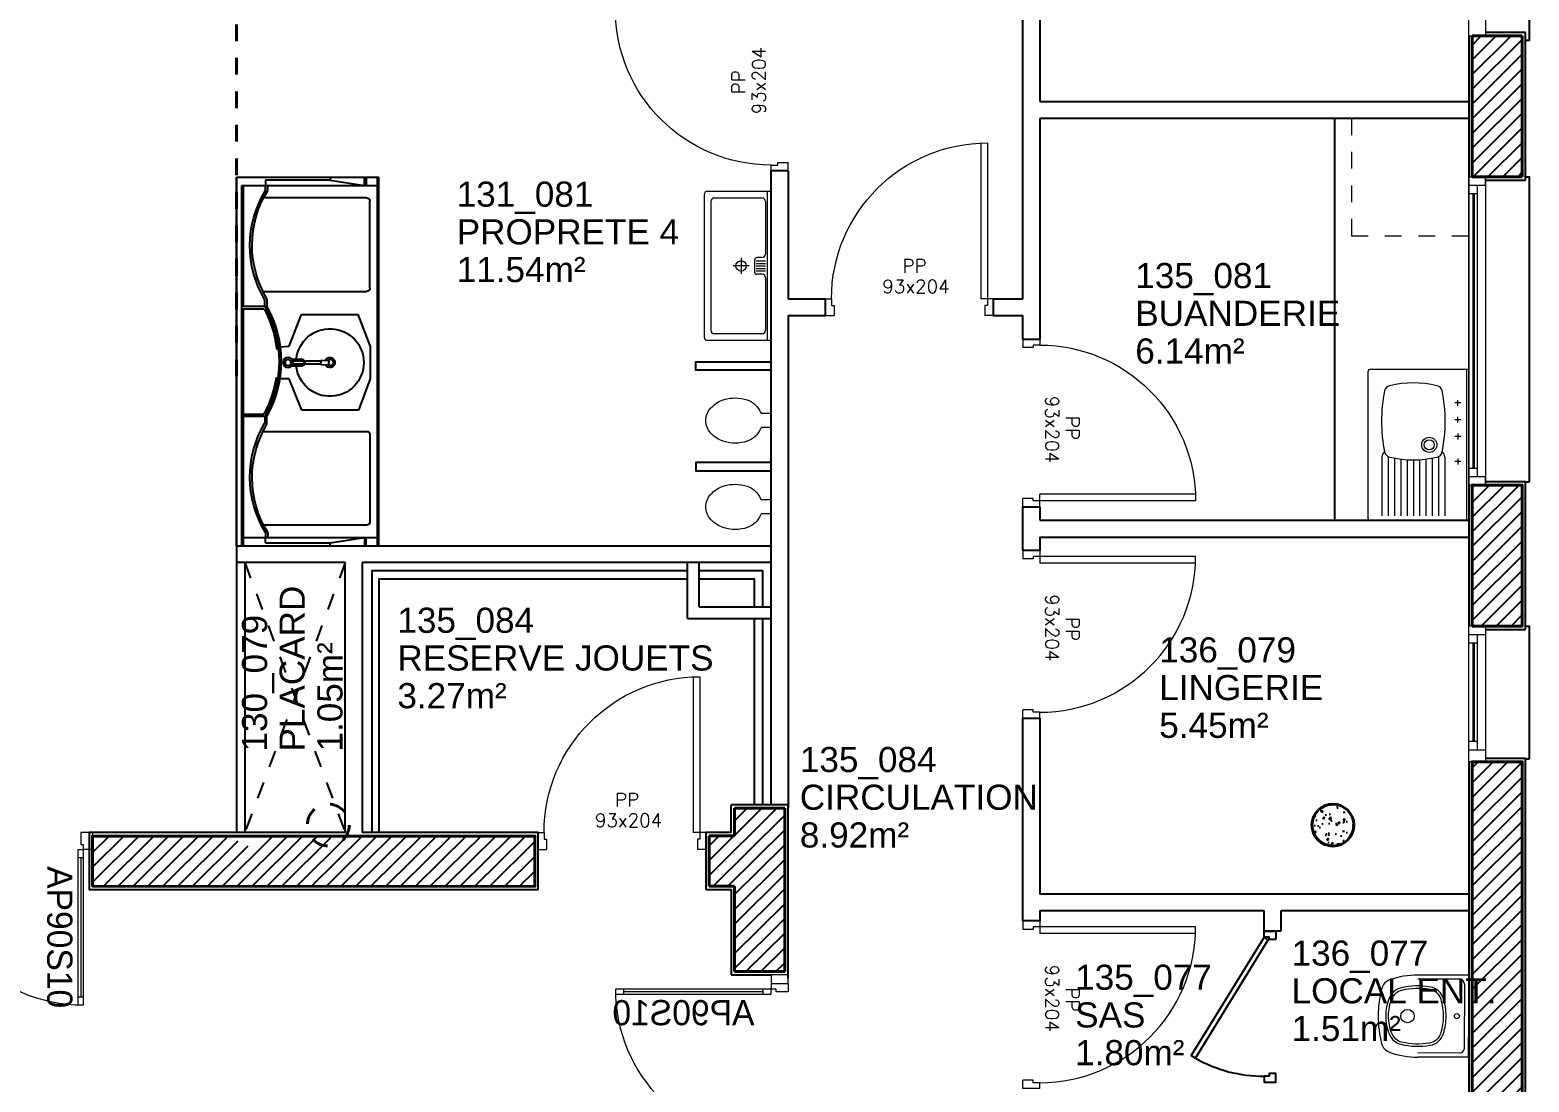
# Model space of a CAD drawing. Header units: millimetres. Extents: x -11 to 211, y -5 to 120.
# Drawn here: x 128.77 to 137.71, y 76.82 to 83.1 of the extents above; entities that cross this region are included whole.
import ezdxf
from ezdxf.enums import TextEntityAlignment as Align

# ---------------------------------------------------------------- set-up
doc = ezdxf.new("R2010")
doc.units = ezdxf.units.MM
doc.header["$LTSCALE"] = 0.1
doc.header["$MEASUREMENT"] = 0
for name, pattern in [('AUDIT_D_061107141953-0', [4.7625, 3.175, -1.5875]), ('CACHÉ', [0.25, 0.125, -0.125]), ('CONTINU', [0]), ('HIDDEN', [0.375, 0.25, -0.125])]:
    doc.linetypes.add(name, pattern=pattern)
doc.layers.get('0').update_dxf_attribs({"linetype": 'CONTINUOUS'})
for name, color, linetype in [('A-FINITION-C', 7, 'CONTINUOUS'), ('A_AGENC', 204, 'CONTINUOUS'), ('A_ATTR_PORTE', 7, 'CONTINUOUS'), ('A_EQMP', 142, 'CONTINUOUS'), ('A_EQPM', 8, 'CONTINUOUS'), ('A_Etiqu_Local', 8, 'CONTINUOUS'), ('A_HACH_STRUC', 7, 'CONTINUOUS'), ('A_MUR_CLOIS', 7, 'CONTINU'), ('A_MURS_ALÈG', 7, 'CONTINU')]:
    doc.layers.add(name, color=color, linetype=linetype)
for name, color, linetype, lineweight in [('A_CHASS', 4, 'CONTINU', 0), ('A_MURS_STRU', 7, 'CONTINU', 40), ('A_PORTE', 8, 'CONTINU', 0), ('A_SANI', 5, 'CONTINU', 0)]:
    doc.layers.add(name, color=color, linetype=linetype, lineweight=lineweight)
doc.styles.add('Attribut', font='arial.ttf')
doc.styles.add('ROMANS8', font='romans8', dxfattribs={"height": 10})

# ---------------------------------------------------------------- blocks, each defined once
blk = doc.blocks.new('AP90S10')
for p, q in [((-0.035, 0.93), (-0.065, 0.93)), ((-0.065, 0.93), (-0.065, 0)), ((-0.035, 0), (-0.035, 0.93)), ((-1, 0), (-0.965, 0)), ((-1, 0), (-1, -0.1)), ((-0.965, -0.03), (-0.965, 0)), ((-0.065, 0), (-0.035, 0)), ((-0.035, -0.03), (-0.035, 0)), ((0, 0), (-0.035, 0)), ((0, 0), (0, -0.1)), ((-0.95, -0.03), (-0.965, -0.03)), ((-0.95, -0.1), (-0.95, -0.03)), ((-0.05, -0.03), (-0.035, -0.03)), ((-0.05, -0.1), (-0.05, -0.03)), ((-1, -0.1), (-0.95, -0.1)), ((0, -0.1), (-0.05, -0.1))]:
    blk.add_line(p, q)
blk.add_arc((-0.035, 0), 0.93, 90, 180)
blk = doc.blocks.new('APV100G')
blk.add_line((5, 15), (5, 98))
for points in [[(3.5, 103), (6.5, 103), (6.5, 98), (3.5, 98)], [(3.5, 15), (6.5, 15), (6.5, 10), (3.5, 10)]]:
    blk.add_lwpolyline(points, close=True)
ref = blk.add_blockref('AP90S10', (0, 10), dxfattribs=dict(xscale=-100, yscale=100, zscale=100, rotation=5.395683899678261e-11))
ref.add_attrib('CODE', 'AP90S10', (25, 20), dxfattribs={"layer": 'A_ATTR_PORTE', "height": 15, "rotation": 90, "flags": 4})
blk = doc.blocks.new('WC_CRECH')
at = {"linetype": 'ByBlock'}
for p, q in [((3.95, 0), (-3.95, 0)), ((-4.25, -0.3), (-4.25, -5.92)), ((4.25, -0.3), (4.25, -5.92))]:
    blk.add_line(p, q, dxfattribs=at)
for centre, radius, start, end in [((-3.95, -0.3), 0.3, 90, 180), ((3.95, -0.3), 0.3, 0, 90), ((0, -18.46), 13, 112.0776, 161.32828), ((-5.45, -5.02), 1.5, 292.0776, 323.1301), ((5.45, -5.02), 1.5, 216.8699, 247.9224), ((0, -18.46), 13, 18.67172, 67.9224), ((9, -21.5), 22.5, 161.32828, 180), ((-9, -21.5), 22.5, 0, 18.67172), ((9, -21.5), 22.5, 180, 196.88591), ((-9, -21.5), 22.5, 343.11409, 0), ((4.69, -22.81), 18, 196.88591, 227.88863), ((-4.69, -22.81), 18, 312.11137, 343.11409), ((0, -28), 11, 227.88863, 270), ((0, -28), 11, 270, 312.11137)]:
    blk.add_arc(centre, radius, start, end, dxfattribs=at)
blk = doc.blocks.new('0NSA_Auge001')
for p, q in [((0, 0), (0, -0.38)), ((0, 0), (0.89, 0)), ((0.89, 0), (0.89, -0.38)), ((0, -0.025), (0.89, -0.025)), ((0.04, -0.055), (0.04, -0.34)), ((0.06, -0.035), (0.375, -0.035)), ((0.395, -0.055), (0.395, -0.085)), ((0.415, -0.09), (0.415, -0.035)), ((0.43, -0.09), (0.43, -0.035)), ((0.445, -0.09), (0.445, -0.035)), ((0.46, -0.09), (0.46, -0.035)), ((0.475, -0.09), (0.475, -0.035)), ((0.495, -0.055), (0.495, -0.085)), ((0.515, -0.035), (0.83, -0.035)), ((0.85, -0.055), (0.85, -0.34)), ((0.41, -0.1), (0.48, -0.1)), ((0.445, -0.132), (0.445, -0.228)), ((0.397, -0.18), (0.493, -0.18)), ((0.02, -0.4), (0.87, -0.4)), ((0.06, -0.36), (0.83, -0.36))]:
    blk.add_line(p, q)
blk.add_circle((0.445, -0.18), 0.031)
for centre, radius, start, end in [((0.06, -0.055), 0.02, 90, 180), ((0.375, -0.055), 0.02, 0, 90), ((0.41, -0.085), 0.015, 180, 270), ((0.48, -0.085), 0.015, 270, 0), ((0.515, -0.055), 0.02, 90, 180), ((0.83, -0.055), 0.02, 0, 90), ((0.06, -0.34), 0.02, 180, 270), ((0.83, -0.34), 0.02, 270, 0), ((0.02, -0.38), 0.02, 180, 270), ((0.87, -0.38), 0.02, 270, 0)]:
    blk.add_arc(centre, radius, start, end)
blk = doc.blocks.new('Evp3460p')
for p, q in [((45, 0), (-45, 0)), ((-45, 0), (-45, -59)), ((45, 0), (45, -59)), ((45, -1), (-45, -1)), ((7.4, -14.25), (42.4, -14.25)), ((7, -18), (42.4, -18)), ((7.94, -21.75), (42.4, -21.75)), ((8.53, -25.5), (42.4, -25.5)), ((8.88, -29.25), (42.4, -29.25)), ((9, -33), (42.4, -33)), ((9, -33), (42.4, -33)), ((7.94, -44.25), (42.4, -44.25)), ((8.53, -40.5), (42.4, -40.5)), ((8.88, -36.75), (42.4, -36.75)), ((7, -48), (42.4, -48)), ((7.4, -51.75), (42.4, -51.75)), ((44, -60), (-44, -60))]:
    blk.add_line(p, q)
at = {"color": 7}
for p, q in [((-23.25, -6.5), (-26.75, -6.5)), ((-25, -4.75), (-25, -8.25)), ((-13.25, -6.5), (-16.75, -6.5)), ((-15, -4.75), (-15, -8.25)), ((-6.75, -6.5), (-3.25, -6.5)), ((-5, -4.75), (-5, -8.25)), ((8.25, -6.5), (11.75, -6.5)), ((10, -4.75), (10, -8.25))]:
    blk.add_line(p, q, dxfattribs=at)
for radius in [4.5, 3]:
    blk.add_circle((0, -23.5), radius)
for centre, radius, start, end in [((-31.42, -19.78), 4, 101.68507, 166.34763), ((-14, -104), 90, 78.31493, 101.68507), ((7.33, -18.55), 4.3, 89.07638, 140.60215), ((3.42, -19.78), 4, 13.65237, 78.31493), ((23, -33), 60, 166.34763, 193.65237), ((-51, -33), 60, 346.34763, 13.65237), ((-31.42, -46.22), 4, 193.65237, 258.31493), ((-14, 38), 90, 258.31493, 281.68507), ((7.33, -47.45), 4.3, 219.39785, 270.92362), ((3.42, -46.22), 4, 281.68507, 346.34763), ((-44, -59), 1, 180, 270), ((44, -59), 1, 270, 0)]:
    blk.add_arc(centre, radius, start, end)
blk = doc.blocks.new('COP9830P')
for p, q in [((-24.5, 0), (0, 0)), ((-24.5, 0), (-24.5, -30.28)), ((24.5, 0), (0, 0)), ((24.5, 0), (24.5, -30.28)), ((-22, -5.5), (-22, -30.28)), ((-19, -2.5), (0, -2.5)), ((19, -2.5), (0, -2.5)), ((22, -5.5), (22, -30.28))]:
    blk.add_line(p, q)
for centre, radius in [((0, -7), 1.5), ((0, -36.5), 4)]:
    blk.add_circle(centre, radius)
for centre, radius, start, end in [((-19, -5.5), 3, 90, 180), ((19, -5.5), 3, 0, 90), ((-7.52, -24.61), 10, 106.80424, 170.25547), ((-7.52, -24.61), 8.5, 106.80424, 170.25547), ((0, -49.5), 36, 90, 106.80424), ((0, -49.5), 34.5, 90, 106.80424), ((0, -49.5), 36, 73.19576, 90), ((0, -49.5), 34.5, 73.19576, 90), ((7.52, -24.61), 8.5, 9.74453, 73.19576), ((7.52, -24.61), 10, 9.74453, 73.19576), ((25.5, -30.28), 43.5, 170.25547, 193.40362), ((25.5, -30.28), 42, 170.25547, 193.40362), ((-25.5, -30.28), 42, 346.59638, 9.74453), ((-25.5, -30.28), 43.5, 346.59638, 9.74453), ((25.5, -30.28), 50, 180, 199.74992), ((-25.5, -30.28), 50, 340.25008, 0), ((-7.09, -38.05), 10, 193.40362, 246.81196), ((-7.09, -38.05), 8.5, 193.40362, 246.81196), ((7.09, -38.05), 8.5, 293.18804, 346.59638), ((7.09, -38.05), 10, 293.18804, 346.59638), ((-14.5, -44.64), 7.5, 199.74992, 255.39381), ((0, 11), 65, 255.39381, 270), ((0, -21.5), 28, 246.81196, 270), ((0, -21.5), 26.5, 246.81196, 270), ((0, -21.5), 26.5, 270, 293.18804), ((0, -21.5), 28, 270, 293.18804), ((0, 11), 65, 270, 284.60619), ((14.5, -44.64), 7.5, 284.60619, 340.25008)]:
    blk.add_arc(centre, radius, start, end)
blk = doc.blocks.new('A_Etiqu_Local')
at = {"style": 'Attribut', "flags": 1}
for tag, p in [('CODE_HOPITAL', (-0.4463, 1.632)), ('CODE_SITE', (-0.4463, 1.407)), ('CODE_BATIMENT', (-0.4463, 1.182)), ('CODE_SECTEUR', (-0.4463, 0.957)), ('CODE_ETAGE', (-0.4463, 0.732)), ('NOM_NORMALISE', (-0.4463, -0.843)), ('SECTEUR_ACTIVITE', (-0.4463, -1.068)), ('SOUS_SECTEUR_ACTIVITE', (-0.4463, -1.293)), ('VOLUME', (-0.4463, -1.518)), ('SERVICE', (-0.4463, -1.743)), ('CODE_UG', (-0.4463, -1.968)), ('CODE_UA', (-0.4463, -2.193)), ('CODE_POLE', (-0.4463, -2.418)), ('OCCUPANT_EXTERNE', (-0.4463, -2.643)), ('DISPONIBILITE', (-0.4463, -2.868)), ('ACCES_HANDICAPES', (-0.4463, -3.093)), ('NATURE_SOL', (-0.4463, -3.318)), ('RISQUE_LABORATOIRE', (-0.4463, -3.543)), ('AMIANTE', (-0.4463, -3.768))]:
    blk.add_attdef(tag, p, '', height=0.15, dxfattribs=at)
at = {"layer": 'A_Etiqu_Local', "style": 'Attribut'}
for tag, p in [('CODE_PIECE', (-0.4463, 0.282)), ('NOM_USAGE', (-0.4463, 0.057)), ('SURFACE', (-0.4463, -0.168))]:
    blk.add_attdef(tag, p, '', height=0.15, dxfattribs=at)
blk = doc.blocks.new('BATI-10')
for p, q in [((0, 0.1), (0, 0)), ((0, 0.1), (0.035, 0.1)), ((0.035, 0.1), (0.035, 0.06)), ((0, 0), (0.05, 0)), ((0.035, 0.06), (0.05, 0.06)), ((0.05, 0.06), (0.05, 0))]:
    blk.add_line(p, q)
blk = doc.blocks.new('P90-bt10')
for p, q in [((0.035, 1.03), (0.035, 0.1)), ((0.075, 1.0291), (0.075, 0.1)), ((0.035, 0.1), (0.075, 0.1))]:
    blk.add_line(p, q)
blk.add_arc((0.035, 0.1), 0.93, 0, 90)
blk.add_blockref('BATI-10', (0, 0))
at = {"xscale": -1}
blk.add_blockref('BATI-10', (1, 0), dxfattribs=at)
at = {"style": 'ROMANS8'}
for tag, p in [('DEF', (0.4697, 0.2559)), ('DIM', (0.4612, 0.1335))]:
    blk.add_attdef(tag, text='', height=0.08, dxfattribs=at).set_placement(p, align=Align.CENTER)
blk = doc.blocks.new('CHAVONNET 2510 PLAN')
for p, q in [((9.13, 0.9), (2.86, 0.9)), ((19.48, 0.9), (9.82, 0.9)), ((9.13, -0.9), (2.86, -0.9)), ((19.48, -0.9), (9.82, -0.9))]:
    blk.add_line(p, q)
for points in [[(2.24, 2), (8.4, 2)], [(2.65, 1.4), (8.34, 1.4)], [(19.48, 0.9), (19.48, 0)], [(19.48, -0.9), (19.48, 0)], [(19.7, 1.2), (23.79, 1.44)], [(24.24, 0.9), (24.24, 0)], [(24.24, -0.9), (24.24, 0)], [(2.24, -2), (8.4, -2)], [(2.65, -1.4), (8.34, -1.4)], [(19.7, -1.2), (23.79, -1.44)]]:
    blk.add_lwpolyline(points)
for radius in [3, 1.8]:
    blk.add_circle((0, 0), radius)
for centre, radius, start, end in [((8.06, 0.09), 1.34, 357.37863, 79.88071), ((8.06, 0.09), 1.94, 357.37863, 79.88071), ((8.06, -0.09), 1.94, 280.11929, 2.62137), ((19.68, 0.98), 0.217, 85.04122, 202.72208), ((23.79, 0.98), 0.456, 349.88166, 90.58321), ((8.06, -0.09), 1.34, 280.11929, 2.62137), ((19.68, -0.98), 0.217, 157.27792, 274.95878), ((23.79, -0.98), 0.456, 269.41679, 10.11834)]:
    blk.add_arc(centre, radius, start, end)
blk = doc.blocks.new('loxox 220 lavabo')
for p, q in [((0, -0.06), (220, -0.06)), ((220, -0.06), (0, -0.06)), ((0, -0.06), (0, -85.08)), ((1.71, -0.06), (1.71, -0.06)), ((1.71, -0.06), (1.71, -0.06)), ((1.71, -0.06), (1.71, -0.06)), ((1.71, -0.06), (24.99, -0.06)), ((220, -3.29), (5, -3.29)), ((5, -3.29), (5, -85.08)), ((5, -4.18), (77.18, -4.18)), ((77.18, -17.09), (77.18, -3.39)), ((78.55, -3.29), (78.55, -16.53)), ((78.55, -4.21), (220, -4.21)), ((141.45, -3.29), (141.45, -16.4)), ((142.82, -17.09), (142.82, -3.39)), ((218.29, -0.06), (195.01, -0.06)), ((215, -3.29), (215, -85.08)), ((218.29, -0.06), (218.29, -0.06)), ((218.29, -0.06), (218.29, -0.06)), ((218.29, -0.06), (218.29, -0.06)), ((220, -0.06), (220, -85.08)), ((1.71, -17.42), (5, -17.42)), ((1.71, -17.42), (1.71, -55.88)), ((7.97, -17.42), (5, -17.42)), ((12.35, -77.79), (12.35, -16.29)), ((47.06, -10.45), (47.06, -10.45)), ((68.28, -15.95), (68.28, -77.79)), ((77.18, -17.09), (73.32, -17.09)), ((142.82, -17.09), (146.68, -17.09)), ((151.72, -15.95), (151.72, -77.79)), ((172.94, -10.45), (172.94, -10.45)), ((207.65, -77.79), (207.65, -16.29)), ((212.03, -17.42), (215, -17.42)), ((218.29, -17.42), (215, -17.42)), ((218.29, -17.42), (218.29, -55.88)), ((7.97, -18.76), (5, -18.76)), ((68.48, -19.45), (68.48, -19.45)), ((72.57, -18.29), (77.36, -18.29)), ((101.33, -26.18), (100.96, -31.64)), ((102.3, -24.09), (102.66, -25.18)), ((119.88, -23.83), (119.5, -24.95)), ((120.35, -31.61), (120.35, -25.92)), ((147.43, -18.29), (142.48, -18.29)), ((151.52, -19.45), (151.52, -19.45)), ((212.03, -18.76), (215, -18.76)), ((100.96, -31.64), (82.05, -38.86)), ((139.14, -39.06), (120.35, -31.61)), ((82.05, -38.86), (82.05, -72.47)), ((139.14, -72.86), (139.14, -39.06)), ((0, -56), (1.73, -56)), ((1.73, -56), (5, -76.49)), ((218.27, -56), (215, -76.49)), ((220, -56), (218.27, -56)), ((5, -76.49), (0, -76.49)), ((0, -77.6), (5, -77.6)), ((3.04, -78.35), (3.04, -78.35)), ((66.28, -79.79), (14.35, -79.79)), ((82.05, -72.47), (101.13, -79.9)), ((101.13, -79.9), (120.37, -79.9)), ((120.37, -79.9), (139.14, -72.86)), ((153.72, -79.79), (205.65, -79.79)), ((215, -76.49), (220, -76.49)), ((220, -77.6), (215, -77.6)), ((216.96, -78.35), (216.96, -78.35)), ((220, -84.28), (0, -84.28)), ((220, -85.08), (0, -85.08))]:
    blk.add_line(p, q)
for centre, radius, start, end in [((40.92, -71.2), 63.07, 59.07829, 121.49236), ((179.08, -71.2), 63.07, 58.50764, 120.92171), ((40.66, -71.69), 62.21, 59.1403, 121.69959), ((110, 41.89), 67.5, 240.90578, 299.09422), ((109.82, 41.18), 65.71, 241.58412, 263.4291), ((109.82, 41.18), 65.71, 278.79614, 298.78165), ((179.34, -71.69), 62.21, 58.30041, 120.8597), ((109.92, 40.22), 66.96, 240.90774, 299.09226), ((110.65, -55.91), 20.17, 92.55568, 93.9771), ((110.65, -55.91), 20.17, 86.01611, 87.44032), ((110.65, -55.91), 20.17, 95.68867, 84.30539), ((110.65, -55.91), 3, 116.76429, 63.20475), ((110.65, -55.91), 2, 135.41914, 44.51992), ((14.35, -77.79), 2, 180, 270), ((66.28, -77.79), 2, 270, 0), ((153.72, -77.79), 2, 180, 270), ((205.65, -77.79), 2, 270, 0)]:
    blk.add_arc(centre, radius, start, end)
at = {"rotation": 270}
blk.add_blockref('CHAVONNET 2510 PLAN', (110.65, -30.91), dxfattribs=at)

msp = doc.modelspace()

# ---------------------------------------------------------------- hatches: boundary and pattern name
at = {"layer": 'A_HACH_STRUC'}
h = msp.add_hatch(dxfattribs=at)
h.set_pattern_fill('ANSI31', color=8, scale=0.5, angle=359.76959, style=0)
h.paths.add_polyline_path([(137.5106, 83.0623), (137.3689, 83.0623), (137.3689, 82.2214), (137.5106, 82.2214)])
h.paths.add_polyline_path([(137.6689, 83.0623), (137.5106, 83.0623), (137.5106, 82.2214), (137.6689, 82.2214)])
h = msp.add_hatch(dxfattribs=at)
h.set_pattern_fill('ANSI31', color=8, scale=0.5, angle=359.76959, style=0)
h.paths.add_polyline_path([(137.5106, 80.3814), (137.3689, 80.3814), (137.3689, 79.5405), (137.4489, 79.5405), (137.5106, 79.5405)])
h.paths.add_polyline_path([(137.6689, 80.3814), (137.5106, 80.3814), (137.5106, 79.5405), (137.6689, 79.5405)])
h = msp.add_hatch(dxfattribs=at)
h.set_pattern_fill('ANSI31', color=8, scale=0.5, angle=359.76959, style=0)
h.paths.add_polyline_path([(137.3689, 78.7302), (137.6689, 78.7302), (137.6689, 74.9981), (137.3689, 74.9981)])
h = msp.add_hatch(dxfattribs=at)
h.set_pattern_fill('ANSI31', color=8, scale=0.5, angle=359.76959, style=0)
h.paths.add_polyline_path([(133.1184, 78.3526), (132.9684, 78.3526), (132.9684, 78.2876), (132.818, 78.2876), (132.818, 77.9876), (132.9684, 77.9876), (132.9684, 77.4782), (133.1184, 77.4782)])
h.paths.add_polyline_path([(133.2684, 78.3526), (133.1184, 78.3526), (133.1184, 77.4782), (133.2684, 77.4782)])
h.paths.add_polyline_path([(133.1184, 78.4526), (132.9684, 78.4526), (132.9684, 78.3526), (133.1184, 78.3526)])
h.paths.add_polyline_path([(133.2684, 78.4526), (133.1184, 78.4526), (133.1184, 78.3526), (133.2684, 78.3526)])
h = msp.add_hatch(dxfattribs=at)
h.set_pattern_fill('AR-CONC', color=8, scale=0.017, angle=-0.97415, style=0)
h.set_pattern_definition([(50, (321.90145, 63.67961), (0.12193423, -0.010667863), [0.01275, -0.14025]), (355, (321.90145, 63.67961), (-0.02358773, 0.12787266), [0.0102, -0.1122]), (100.4514, (321.91161, 63.67872), (0.098346595, 0.11720472), [0.01083583, -0.11919416]), (46.1842, (321.90145, 63.71361), (0.18143098, -0.02813823), [0.019125, -0.210375]), (96.6356, (321.91657, 63.71126), (0.15889266, 0.16560004), [0.01625375, -0.17879121]), (351.1842, (321.90145, 63.71361), (0.15889253, 0.16560016), [0.0153, -0.1683]), (21, (321.91845, 63.70511), (0.1014742, -0.06844521), [0.01275, -0.14025]), (326, (321.91845, 63.70511), (0.04136361, 0.12327551), [0.0102, -0.1122]), (71.4514, (321.92691, 63.69941), (0.14283785, 0.054830184), [0.01083583, -0.11919416]), (37.5, (321.90145, 63.67961), (0.002067175, 0.056591955), [0, -0.11084, 0, -0.1139, 0, -0.112625]), (7.5, (321.90145, 63.67961), (0.044721821, 0.067049991), [0, -0.06494, 0, -0.10829, 0, -0.042925]), (327.5, (321.86354, 63.67961), (0.090749814, -0.003834328), [0, -0.0425, 0, -0.1326, 0, -0.17595]), (317.5, (321.84654, 63.67961), (0.09914165, 0.017017847), [0, -0.05525, 0, -0.08806, 0, -0.12495])])
edge = h.paths.add_edge_path()
edge.add_arc((136.5389, 78.3526), 0.125, 0, 360)
h = msp.add_hatch(dxfattribs=at)
h.set_pattern_fill('ANSI31', color=8, scale=0.5, angle=359.76959, style=0)
h.paths.add_polyline_path([(131.7782, 78.2871), (130.1955, 78.2871, -0.558424), (129.9827, 78.2871), (129.1391, 78.287), (129.1391, 78.2075), (129.1391, 77.987), (131.7782, 77.9871)])
h.paths.add_polyline_path([(131.6189, 77.9032), (131.6189, 78.0704), (131.7711, 78.0704), (131.7711, 77.9032)], flags=9)

# ---------------------------------------------------------------- linework, layer by layer
at = {"layer": 'A-FINITION-C', "color": 8}
for p, q in [((137.6889, 83.0823), (137.4489, 83.0823)), ((137.6889, 82.2014), (137.6889, 83.0823)), ((137.3489, 83.0623), (137.3489, 82.2214)), ((137.4489, 82.2014), (137.6889, 82.2014)), ((137.6889, 80.4014), (137.4489, 80.4014)), ((137.6889, 79.5205), (137.6889, 80.4014)), ((137.3489, 80.3814), (137.3489, 79.5405)), ((137.4489, 79.5205), (137.6889, 79.5205)), ((137.3489, 78.7502), (137.3489, 78.7502)), ((137.6889, 78.7502), (137.4489, 78.7502)), ((137.6889, 72.9281), (137.6889, 78.7502)), ((132.9484, 78.3076), (132.9484, 78.4726)), ((133.2884, 78.4726), (132.9484, 78.4726)), ((133.2884, 77.4382), (133.2884, 78.4726)), ((132.9484, 78.3076), (132.798, 78.3076)), ((132.798, 78.3076), (132.798, 77.9676)), ((132.798, 77.9676), (132.9484, 77.9676)), ((132.9484, 77.9676), (132.9484, 77.4582)), ((132.9484, 77.4582), (133.1884, 77.4582))]:
    msp.add_line(p, q, dxfattribs=at)
for points in [[(137.3489, 78.7302), (137.3489, 74.9981)], [(130.6472, 78.3076), (129.1189, 78.3076), (129.1189, 77.9676), (131.798, 77.9676), (131.798, 78.3076), (130.7472, 78.3076)]]:
    msp.add_lwpolyline(points, dxfattribs=at)
at = {"layer": 'A_AGENC', "color": 8}
for points in [[(136.198, 77.6693), (136.158, 77.6693), (136.158, 77.6843), (136.128, 77.6843), (136.128, 77.7193), (136.198, 77.7193)], [(136.128, 77.6843), (135.6943, 76.9766), (135.7199, 76.9609), (136.1536, 77.6686)], [(136.198, 76.8693), (136.158, 76.8693), (136.158, 76.8543), (136.128, 76.8543), (136.128, 76.8193), (136.198, 76.8193)]]:
    msp.add_lwpolyline(points, close=True, dxfattribs=at)
msp.add_arc((136.128, 77.6843), 0.8305, 240.56892, 270, dxfattribs=at)
at = {"layer": 'A_CHASS', "color": 8}
for points in [[(137.3489, 83.0623), (137.3489, 83.8523)], [(137.4489, 83.8523), (137.4489, 83.0623)], [(137.3489, 83.0623), (137.4489, 83.0623)], [(137.3489, 82.2214), (137.3489, 82.1714), (137.4489, 82.1714), (137.4489, 82.2214)], [(137.3489, 80.3814), (137.3489, 82.2214), (137.4489, 82.2214), (137.4489, 80.3814)], [(137.3489, 82.1714), (137.3489, 80.3814), (137.4489, 80.3814), (137.4489, 80.4314), (137.3489, 80.4314)], [(137.3489, 82.1214), (137.3989, 82.1214)], [(137.3739, 82.1214), (137.3739, 80.4814)], [(137.3839, 80.4814), (137.3839, 82.1214)], [(137.3989, 82.1714), (137.3989, 80.4314)], [(137.3989, 80.4814), (137.3489, 80.4814)], [(137.4489, 79.5405), (137.4489, 78.7302), (137.3489, 78.7302), (137.3489, 79.5405)], [(137.4489, 79.5405), (137.3489, 79.5405)], [(137.3489, 79.4905), (137.4489, 79.4905)], [(137.3489, 79.4405), (137.3989, 79.4405)], [(137.3739, 79.4405), (137.3739, 78.8505)], [(137.3839, 78.8505), (137.3839, 79.4405)], [(137.3989, 79.4905), (137.3989, 78.8005)], [(137.3989, 78.8505), (137.3489, 78.8505)], [(137.4489, 78.8005), (137.3489, 78.8005)]]:
    msp.add_lwpolyline(points, dxfattribs=at)
for points in [[(129.1389, 78.2075), (129.1189, 78.2075), (129.1189, 78.3075), (129.1389, 78.3075)], [(133.1884, 77.4582), (133.1884, 77.4082), (133.2884, 77.4082), (133.2884, 77.4582)]]:
    msp.add_lwpolyline(points, close=True, dxfattribs=at)
at = {"layer": 'A_EQPM', "color": 8, "linetype": 'Continuous'}
for p, q in [((129.9972, 79.9192), (129.9972, 78.3076)), ((130.0472, 79.9192), (130.0472, 78.3076))]:
    msp.add_line(p, q, dxfattribs=at)
at = {"layer": 'A_EQPM', "color": 8, "linetype": 'HIDDEN'}
for p, q in [((130.0472, 79.9192), (130.6472, 78.3076)), ((130.6472, 79.9192), (130.0472, 78.3076))]:
    msp.add_line(p, q, dxfattribs=at)
at = {"layer": 'A_MUR_CLOIS', "color": 8}
for p, q in [((134.6901, 81.493), (134.6901, 85.4268)), ((134.7901, 85.4268), (134.7901, 82.6697)), ((137.3689, 82.9692), (137.3689, 82.8692)), ((134.7901, 82.6697), (137.3489, 82.6697)), ((134.7901, 82.5697), (134.7901, 81.2518)), ((137.3489, 82.5697), (134.7901, 82.5697)), ((136.5489, 82.5697), (136.5489, 80.1714)), ((133.1884, 78.4726), (133.1884, 82.256)), ((133.2884, 82.256), (133.1884, 82.256)), ((133.2884, 82.256), (133.2884, 81.493)), ((133.2884, 81.493), (133.5129, 81.493)), ((133.5129, 81.393), (133.5129, 81.493)), ((134.5129, 81.493), (134.5129, 81.393)), ((134.5129, 81.493), (134.6901, 81.493)), ((133.2884, 81.393), (133.2884, 78.4526)), ((133.2884, 81.393), (133.5129, 81.393)), ((134.5129, 81.393), (134.6901, 81.393)), ((134.6901, 81.2518), (134.6901, 81.393)), ((134.6901, 81.2518), (134.7901, 81.2518)), ((134.6901, 80.2518), (134.7901, 80.2518)), ((134.6901, 79.991), (134.6901, 80.2518)), ((134.7901, 80.2518), (134.7901, 80.1714)), ((134.7901, 80.1714), (137.3489, 80.1714)), ((134.7901, 80.0714), (134.7901, 79.991)), ((134.7901, 80.0714), (137.3489, 80.0714)), ((129.9972, 80.0192), (129.9972, 79.9192)), ((129.9972, 80.0192), (133.1884, 80.0192)), ((134.7901, 79.991), (134.6901, 79.991)), ((130.6472, 79.9192), (129.9972, 79.9192)), ((130.6472, 78.3076), (130.6472, 79.9192)), ((133.1884, 79.9192), (130.7472, 79.9192)), ((130.7472, 79.9192), (130.7472, 78.3076)), ((132.6884, 79.5857), (132.6884, 79.9192)), ((132.7584, 79.6557), (132.7584, 79.9192)), ((132.7584, 79.6557), (133.1884, 79.6557)), ((132.6884, 79.5857), (133.1884, 79.5857)), ((134.6901, 77.7803), (134.6901, 78.991)), ((134.6901, 78.991), (134.7901, 78.991)), ((134.7901, 78.991), (134.7901, 77.9413)), ((130.7472, 78.2876), (130.6472, 78.2876)), ((137.3489, 77.9413), (134.7901, 77.9413)), ((134.7901, 77.8413), (134.7901, 77.7803)), ((136.128, 77.8413), (134.7901, 77.8413)), ((136.128, 77.7193), (136.128, 77.8413)), ((137.3489, 77.8413), (136.228, 77.8413)), ((136.228, 77.8413), (136.228, 77.7193)), ((134.7901, 77.7803), (134.6901, 77.7803)), ((136.228, 77.7193), (136.128, 77.7193))]:
    msp.add_line(p, q, dxfattribs=at)
at = {"layer": 'A_MUR_CLOIS', "color": 8, "flags": 128}
for points in [[(133.1884, 81.0666), (132.7384, 81.0666), (132.7384, 81.1166), (133.1884, 81.1166)], [(133.1884, 80.5166), (132.7384, 80.5166), (132.7384, 80.4666), (133.1884, 80.4666)]]:
    msp.add_lwpolyline(points, dxfattribs=at)
at = {"layer": 'A_MUR_CLOIS', "color": 8, "ltscale": 0.1}
for points in [[(132.6884, 79.8692), (130.8055, 79.8692), (130.8055, 78.3076)], [(133.1384, 79.6557), (133.1384, 79.8692), (132.7584, 79.8692)], [(133.1384, 78.4726), (133.1384, 79.5857)]]:
    msp.add_lwpolyline(points, dxfattribs=at)
at = {"layer": 'A_MUR_CLOIS', "color": 8}
for points in [[(132.6884, 79.8192), (130.8472, 79.8192), (130.8472, 78.3076)], [(133.0884, 79.6557), (133.0884, 79.8192), (132.7584, 79.8192)], [(133.0884, 78.4726), (133.0884, 79.5857)]]:
    msp.add_lwpolyline(points, dxfattribs=at)
at = {"layer": 'A_MURS_ALÈG', "color": 8, "ltscale": 200}
for p, q in [((137.7089, 80.3979), (137.6889, 80.3979)), ((137.7089, 78.7467), (137.6889, 78.7467))]:
    msp.add_line(p, q, dxfattribs=at)
for points in [[(137.6889, 83.8548), (137.7089, 83.8548), (137.7089, 83.0348), (137.6889, 83.0348)], [(137.6889, 82.2212), (137.7089, 82.2212), (137.7089, 80.3979)], [(137.6889, 79.5405), (137.7089, 79.5405), (137.7089, 78.7467)]]:
    msp.add_lwpolyline(points, dxfattribs=at)
at = {"layer": 'A_MURS_STRU', "color": 8, "linetype": 'CACHÉ'}
msp.add_line((129.9972, 83.7309), (129.9972, 80.9992), dxfattribs=at)
at = {"layer": 'A_MURS_STRU', "color": 8}
for p, q in [((137.6689, 83.0623), (137.3689, 83.0623)), ((137.3689, 83.0623), (137.3689, 82.2214)), ((137.6689, 82.2214), (137.6689, 83.0623)), ((137.3689, 82.2214), (137.6689, 82.2214)), ((137.6689, 78.7302), (137.6689, 72.9481)), ((133.2684, 78.4526), (132.9684, 78.4526)), ((132.9684, 78.2876), (132.9684, 78.4526)), ((133.2684, 77.4782), (133.2684, 78.4526)), ((132.9684, 78.2876), (132.818, 78.2876)), ((132.818, 78.2876), (132.818, 77.9876)), ((132.818, 77.9876), (132.9684, 77.9876)), ((132.9684, 77.9876), (132.9684, 77.4782)), ((132.9684, 77.4782), (133.2684, 77.4782))]:
    msp.add_line(p, q, dxfattribs=at)
for points in [[(137.3689, 79.5405), (137.6689, 79.5405), (137.6689, 80.3814), (137.3689, 80.3814)], [(129.1389, 77.987), (131.778, 77.9871), (131.778, 78.2871), (129.1389, 78.287)]]:
    msp.add_lwpolyline(points, close=True, dxfattribs=at)
for points in [[(137.3689, 74.9981), (137.6689, 74.9981), (137.6689, 78.7302), (137.3689, 78.7302), (137.3689, 74.9981)], [(137.6689, 74.9981), (137.3689, 74.9981), (137.3689, 78.7302)]]:
    msp.add_lwpolyline(points, dxfattribs=at)
at = {"layer": 'A_MURS_STRU', "color": 8, "linetype": 'CACHÉ'}
msp.add_circle((130.5455, 78.3526), 0.125, dxfattribs=at)
at = {"layer": 'A_MURS_STRU', "color": 8}
msp.add_circle((136.5389, 78.3526), 0.125, dxfattribs=at)
at = {"layer": 'A_SANI', "color": 8, "linetype": 'AUDIT_D_061107141953-0', "ltscale": 0.3}
msp.add_lwpolyline([(137.3489, 82.5697), (136.6489, 82.5697), (136.6489, 81.8697), (137.3489, 81.8697)], close=True, dxfattribs=at)

# ---------------------------------------------------------------- block references
at = {"layer": 'A_EQMP', "color": 8, "xscale": -0.009999999999990905, "yscale": 0.009999999999990905, "zscale": 0.009999999999990905, "rotation": 90}
msp.add_blockref('loxox 220 lavabo', (129.9966, 82.2192), dxfattribs=at)
at = {"layer": 'A_Etiqu_Local', "color": 8}
ref = msp.add_blockref('A_Etiqu_Local', (131.758, 81.7606), dxfattribs=at)
ref.add_attrib('CODE_PIECE', '131_081', (131.3117, 82.0426), dxfattribs={"height": 0.15, "style": 'Attribut'})
ref.add_attrib('NOM_USAGE', 'PROPRETE 4', (131.3117, 81.8176), dxfattribs={"height": 0.15, "style": 'Attribut'})
ref.add_attrib('SURFACE', '11.54m²', (131.3117, 81.5926), dxfattribs={"height": 0.15, "style": 'Attribut'})
ref = msp.add_blockref('A_Etiqu_Local', (135.8063, 81.2747), dxfattribs=at)
ref.add_attrib('CODE_PIECE', '135_081', (135.36, 81.5567), dxfattribs={"height": 0.15, "style": 'Attribut'})
ref.add_attrib('NOM_USAGE', 'BUANDERIE', (135.36, 81.3317), dxfattribs={"height": 0.15, "style": 'Attribut'})
ref.add_attrib('SURFACE', '6.14m²', (135.36, 81.1067), dxfattribs={"height": 0.15, "style": 'Attribut'})
ref = msp.add_blockref('A_Etiqu_Local', (130.4626, 79.2378), dxfattribs=dict(at, rotation=90))
ref.add_attrib('CODE_PIECE', '130_079', (130.1806, 78.7914), dxfattribs={"height": 0.15, "rotation": 90, "style": 'Attribut'})
ref.add_attrib('NOM_USAGE', 'PLACARD', (130.4056, 78.7914), dxfattribs={"height": 0.15, "rotation": 90, "style": 'Attribut'})
ref.add_attrib('SURFACE', '1.05m²', (130.6306, 78.7914), dxfattribs={"height": 0.15, "rotation": 90, "style": 'Attribut'})
ref = msp.add_blockref('A_Etiqu_Local', (131.4042, 79.2179), dxfattribs=at)
ref.add_attrib('CODE_PIECE', '135_084', (130.9579, 79.4998), dxfattribs={"height": 0.15, "style": 'Attribut'})
ref.add_attrib('NOM_USAGE', 'RESERVE JOUETS', (130.9579, 79.2748), dxfattribs={"height": 0.15, "style": 'Attribut'})
ref.add_attrib('SURFACE', '3.27m²', (130.9579, 79.0498), dxfattribs={"height": 0.15, "style": 'Attribut'})
ref = msp.add_blockref('A_Etiqu_Local', (135.9493, 79.041), dxfattribs=at)
ref.add_attrib('CODE_PIECE', '136_079', (135.5029, 79.323), dxfattribs={"height": 0.15, "style": 'Attribut'})
ref.add_attrib('NOM_USAGE', 'LINGERIE', (135.5029, 79.098), dxfattribs={"height": 0.15, "style": 'Attribut'})
ref.add_attrib('SURFACE', '5.45m²', (135.5029, 78.873), dxfattribs={"height": 0.15, "style": 'Attribut'})
ref = msp.add_blockref('A_Etiqu_Local', (133.8052, 78.3867), dxfattribs=at)
ref.add_attrib('CODE_PIECE', '135_084', (133.3588, 78.6687), dxfattribs={"height": 0.15, "style": 'Attribut'})
ref.add_attrib('NOM_USAGE', 'CIRCULATION', (133.3588, 78.4437), dxfattribs={"height": 0.15, "style": 'Attribut'})
ref.add_attrib('SURFACE', '8.92m²', (133.3588, 78.2187), dxfattribs={"height": 0.15, "style": 'Attribut'})
ref = msp.add_blockref('A_Etiqu_Local', (136.7387, 77.2317), dxfattribs=at)
ref.add_attrib('CODE_PIECE', '136_077', (136.2924, 77.5137), dxfattribs={"height": 0.15, "style": 'Attribut'})
ref.add_attrib('NOM_USAGE', 'LOCAL ENT.', (136.2924, 77.2887), dxfattribs={"height": 0.15, "style": 'Attribut'})
ref.add_attrib('SURFACE', '1.51m²', (136.2924, 77.0637), dxfattribs={"height": 0.15, "style": 'Attribut'})
ref = msp.add_blockref('A_Etiqu_Local', (135.4477, 77.0877), dxfattribs=at)
ref.add_attrib('CODE_PIECE', '135_077', (135.0013, 77.3696), dxfattribs={"height": 0.15, "style": 'Attribut'})
ref.add_attrib('NOM_USAGE', 'SAS', (135.0013, 77.1446), dxfattribs={"height": 0.15, "style": 'Attribut'})
ref.add_attrib('SURFACE', '1.80m²', (135.0013, 76.9196), dxfattribs={"height": 0.15, "style": 'Attribut'})
at = {"layer": 'A_PORTE', "color": 8}
ref = msp.add_blockref('P90-bt10', (133.2884, 83.256), dxfattribs=dict(at, xscale=-1, rotation=90))
ref.add_attrib('DEF', 'PP', dxfattribs={"layer": '0', "height": 0.08, "rotation": 90, "style": 'ROMANS8'}).set_placement((133.0325, 82.7864), align=Align.CENTER)
ref.add_attrib('DIM', '93x204', dxfattribs={"layer": '0', "height": 0.08, "rotation": 90, "style": 'ROMANS8'}).set_placement((133.1549, 82.7948), align=Align.CENTER)
ref = msp.add_blockref('P90-bt10', (134.5129, 81.393), dxfattribs=dict(at, xscale=-1))
ref.add_attrib('DEF', 'PP', dxfattribs={"layer": '0', "height": 0.08, "style": 'ROMANS8'}).set_placement((134.0432, 81.6489), align=Align.CENTER)
ref.add_attrib('DIM', '93x204', dxfattribs={"layer": '0', "height": 0.08, "style": 'ROMANS8'}).set_placement((134.0517, 81.5266), align=Align.CENTER)
ref = msp.add_blockref('P90-bt10', (134.6901, 80.2518), dxfattribs=dict(at, xscale=-1, rotation=270))
ref.add_attrib('DEF', 'PP', dxfattribs={"layer": '0', "height": 0.08, "rotation": 270, "style": 'ROMANS8'}).set_placement((134.9459, 80.7215), align=Align.CENTER)
ref.add_attrib('DIM', '93x204', dxfattribs={"layer": '0', "height": 0.08, "rotation": 270, "style": 'ROMANS8'}).set_placement((134.8236, 80.713), align=Align.CENTER)
at = {"layer": 'A_PORTE', "color": 8, "rotation": 270}
for p in [(134.6901, 79.991), (134.6901, 77.7803)]:
    msp.add_blockref('P90-bt10', p, dxfattribs=at).add_auto_attribs({'DEF': 'PP', 'DIM': '93x204'})
at = {"layer": 'A_PORTE', "color": 8}
ref = msp.add_blockref('P90-bt10', (132.798, 78.2076), dxfattribs=dict(at, xscale=-1))
ref.add_attrib('DEF', 'PP', dxfattribs={"layer": '0', "height": 0.08, "style": 'ROMANS8'}).set_placement((132.3283, 78.4634), align=Align.CENTER)
ref.add_attrib('DIM', '93x204', dxfattribs={"layer": '0', "height": 0.08, "style": 'ROMANS8'}).set_placement((132.3368, 78.3411), align=Align.CENTER)
for p, xscale, yscale, zscale, rotation in [((129.1189, 78.3075), 0.009999999999877218, 0.009999999999877218, 0.009999999999877218, 180), ((133.2884, 77.4082), -0.009999999999990905, 0.009999999999990905, 0.01, 90)]:
    msp.add_blockref('APV100G', p, dxfattribs=dict(at, xscale=xscale, yscale=yscale, zscale=zscale, rotation=rotation))
at = {"layer": 'A_SANI', "color": 8, "rotation": 270}
msp.add_blockref('0NSA_Auge001', (133.1884, 82.1343), dxfattribs=at)
at = {"layer": 'A_SANI', "color": 8, "linetype": 'CONTINU', "xscale": 0.009999999999990905, "yscale": 0.009999999999990905, "zscale": 0.009999999999990905, "rotation": 270}
msp.add_blockref('Evp3460p', (137.3489, 80.6216), dxfattribs=at)
at = {"layer": 'A_SANI', "color": 8}
for name, p, xscale, yscale, zscale, rotation in [('WC_CRECH', (133.1884, 80.7666), -0.009999999999990905, 0.009999999999990905, 0.01, 270), ('WC_CRECH', (133.1884, 80.2515), -0.009999999999990905, 0.009999999999990905, 0.01, 270), ('COP9830P', (137.3489, 77.2123), 0.00999999999999894, 0.00999999999999894, 0.00999999999999894, 269.9464547506014)]:
    msp.add_blockref(name, p, dxfattribs=dict(at, xscale=xscale, yscale=yscale, zscale=zscale, rotation=rotation))

doc.saveas('drawing.dxf')
